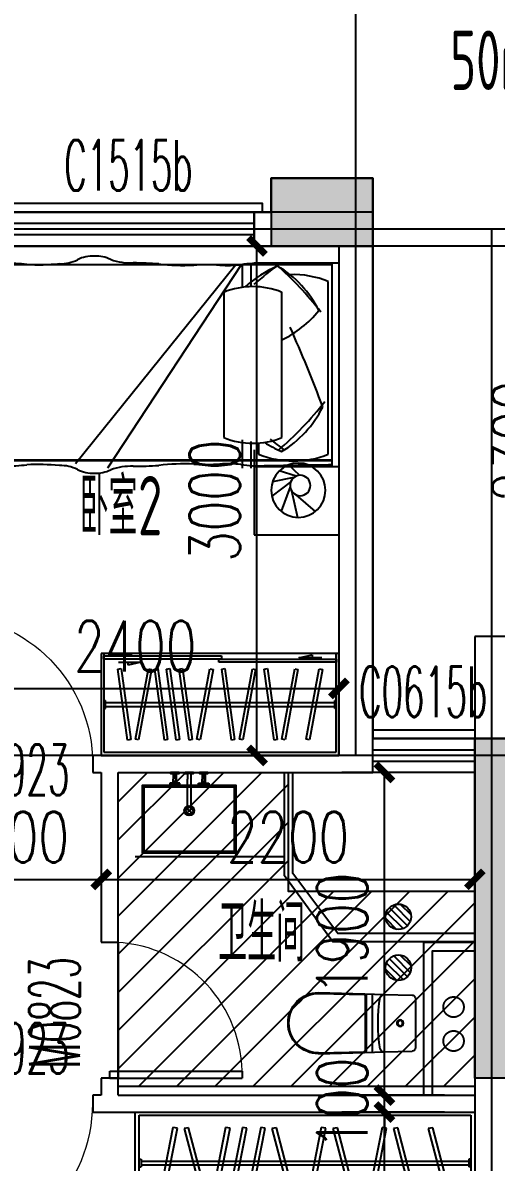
# Model space of a CAD drawing. Extents: x -129588 to 17450, y 1144 to 109436.
# Drawn here: x -33276 to -30488, y 19103 to 25813 of the extents above; entities that cross this region are included whole.
import ezdxf

# ---------------------------------------------------------------- set-up
doc = ezdxf.new("R2010")
doc.units = 0
doc.header["$LTSCALE"] = 1000
doc.header["$MEASUREMENT"] = 0
doc.linetypes.add('DASH', pattern=[0.35, 0.25, -0.1])
doc.linetypes.add('PS', pattern=[3200, 1500, -200, 1500])
for name, color, linetype, plot in [('A-area(算全面积)', 21, 'Continuous', False), ('A-area(算半面积)', 23, 'Continuous', False), ('A-FUR', 8, 'Continuous', False)]:
    doc.layers.add(name, color=color, linetype=linetype, plot=plot)
for name, color, linetype in [('A-Lvtry', 5, 'Continuous'), ('A-第三道尺寸线', 105, 'Continuous'), ('A-线脚看线', 9, 'Continuous'), ('A-降板区域', 251, 'Continuous'), ('DOTE', 16, 'Continuous'), ('NL', 5, 'Continuous'), ('PS', 6, 'PS'), ('PUB_HATCH', 8, 'Continuous'), ('PUB_TEXT', 7, 'Continuous'), ('WALL', 2, 'Continuous'), ('WINDOW', 4, 'Continuous'), ('WINDOW_TEXT', 7, 'Continuous'), ('剪力墙', 6, 'Continuous')]:
    doc.layers.add(name, color=color, linetype=linetype)
doc.styles.add('_TCH_DIM_T3', font='SIMPLEX.shx', dxfattribs={"width": 0.705882, "bigfont": 'GBCBIG.shx'})
doc.styles.add('_TCH_WINDOW', font='SIMPLEX.shx', dxfattribs={"width": 0.7, "height": 3.5, "bigfont": 'GBCBIG.shx'})
doc.styles.get("Standard").update_dxf_attribs({"font": 'gbenor.shx', "width": 0.7, "bigfont": 'gbcbig.shx'})
doc.dimstyles.new('_TCH_ARCH&&100', dxfattribs={"dimtxt": 297.5, "dimasz": 100, "dimexe": 250, "dimexo": 300, "dimgap": 100, "dimtad": 1, "dimdec": 0, "dimzin": 0, "dimdsep": 46, "dimtxsty": '_TCH_DIM_T3', "dimblk": 'ARCHTICK', "dimcen": 0.09, "dimclrt": 7, "dimazin": 2, "dimtfac": 1, "dimtdec": 0, "dimtix": 1, "dimtmove": 2, "dimatfit": 3, "dimfxl": 0, "dimtolj": 1, "dimtzin": 0, "dimarcsym": 0})

# ---------------------------------------------------------------- blocks, each defined once
blk = doc.blocks.new('jgjlq030328')
at = {"layer": 'PUB_HATCH'}
for points in [[(-278135, 16811.9), (-277535, 16811.9), (-277535, 17211.9), (-278135, 17211.9)], [(-276935, 13911.9), (-276735, 13911.9), (-276735, 11911.9), (-276935, 11911.9), (-276935, 13711.9)]]:
    blk.add_hatch(color=256, dxfattribs=at).paths.add_polyline_path(points)
at = {"layer": '剪力墙'}
for points in [[(-278135, 16811.9), (-277535, 16811.9), (-277535, 17211.9), (-278135, 17211.9)], [(-276935, 13911.9), (-276735, 13911.9), (-276735, 11911.9), (-276935, 11911.9), (-276935, 13711.9)]]:
    blk.add_lwpolyline(points, close=True, dxfattribs=at)
for points in [[(-277935, 16811.9), (-277935, 16811.9)], [(-276935, 13711.9), (-276935, 13711.9)]]:
    blk.add_lwpolyline(points, dxfattribs=at)
blk = doc.blocks.new('zhouxianssceng0329')
at = {"layer": 'DOTE'}
for p, q in [((-31313.7, 140298.2), (-31313.7, 156469.4)), ((-3313.7, 143398.2), (-44988.6, 143398.2)), ((-30513.7, 132089.9), (-30513.7, 143398.2)), ((5501.3, 143298.2), (-44988.6, 143298.2)), ((5501.3, 140298.2), (-44988.6, 140298.2))]:
    blk.add_line(p, q, dxfattribs=at)
blk = doc.blocks.new('u5g')
at = {"color": 8, "linetype": 'DASH', "ltscale": 20}
for p, q in [((10502.8, 151826.4), (10512.8, 151826.4)), ((10512.8, 151826.4), (10512.8, 151776.4)), ((12177.7, 151813.9), (10512.8, 151813.9)), ((12187.8, 151826.4), (12177.7, 151826.4)), ((12177.7, 151826.4), (12177.7, 151776.4)), ((10502.8, 151776.4), (10512.8, 151776.4)), ((12177.7, 151788.9), (10512.8, 151788.9)), ((12187.8, 151776.4), (12177.7, 151776.4))]:
    blk.add_line(p, q, dxfattribs=at)
at = {"color": 8, "ltscale": 20}
for p, q in [((11917.6, 151531.4), (12012.7, 151550.3)), ((12082.8, 151531.4), (11917.6, 151531.4)), ((12012.7, 151550.3), (12012.7, 151531.4)), ((10607.7, 151503.4), (10772.9, 151503.4)), ((10772.9, 151503.4), (10677.8, 151484.5)), ((10677.8, 151484.5), (10677.8, 151503.4))]:
    blk.add_line(p, q, dxfattribs=at)
at = {"linetype": 'DASH', "ltscale": 20}
for points in [[(12207.8, 152126.4), (10482.8, 152126.4), (10482.8, 151476.4), (12207.8, 151476.4)], [(10502.8, 151531.4), (11355.3, 151531.4), (11355.3, 151511.4), (10502.8, 151511.4)], [(11335.3, 151511.4), (12187.8, 151511.4), (12187.8, 151491.4), (11335.3, 151491.4)]]:
    blk.add_lwpolyline(points, close=True, dxfattribs=at)
blk.add_lwpolyline([(12187.8, 151476.4), (12187.8, 152106.4), (10502.8, 152106.4), (10502.8, 151476.4)], dxfattribs=at)
at = {"color": 8, "linetype": 'DASH', "ltscale": 20}
for points in [[(10603.3, 151578.7), (10696.8, 152026.6), (10719.8, 152021.8), (10626.3, 151573.9)], [(10780.1, 151578.7), (10873.6, 152026.6), (10896.6, 152021.8), (10803.1, 151573.9)], [(11001.3, 151572.3), (10930.5, 152024.3), (10953.7, 152028), (11024.5, 151576)], [(11087.5, 151578.7), (11181, 152026.6), (11204, 152021.8), (11110.4, 151573.9)], [(11310.5, 151572.3), (11239.7, 152024.3), (11262.9, 152028), (11333.7, 151576)], [(11396.6, 151578.7), (11490.1, 152026.6), (11513.1, 152021.8), (11419.6, 151573.9)], [(11617.8, 151572.3), (11547, 152024.3), (11570.2, 152028), (11641, 151576)], [(11711, 151572.3), (11640.2, 152024.3), (11663.4, 152028), (11734.2, 151576)], [(11796.6, 151572.3), (11725.8, 152024.3), (11749, 152028), (11819.8, 151576)], [(11842.7, 151578.7), (11936.3, 152026.6), (11959.3, 152021.8), (11865.7, 151573.9)], [(12064, 151572.3), (11993.2, 152024.3), (12016.4, 152028), (12087.2, 151576)]]:
    blk.add_lwpolyline(points, close=True, dxfattribs=at)
blk = doc.blocks.new('QWER34324')
at = {"layer": 'A-FUR'}
for p, q in [((-500, 0), (0, 0)), ((-40, -1200), (-40, 0)), ((-40, 0), (0, 0)), ((0, 0), (0, -1200)), ((-40, -11.5), (-2054.4, -11.5)), ((-40, -11.5), (-2054.4, -11.5)), ((-1999.7, -11.5), (-1999.7, -1251.2)), ((-608.2, -11.5), (-1552.4, -1182.5)), ((-575.1, -11.5), (-1363.6, -1208.2)), ((-570.6, -11.5), (-570.6, -144)), ((-519.8, -11.5), (-519.8, -134.5)), ((-63, -1125.7), (-63, -109.1)), ((-678.3, -172.7), (-678.3, -1028.2)), ((-336.3, -1028.2), (-336.3, -172.7)), ((-570.6, -1040.9), (-570.6, -1208.2)), ((-519.8, -1050.4), (-519.8, -1208.2)), ((-473.4, -1060.8), (-473.4, -1125.7)), ((-40, -1161.5), (-2054.4, -1161.5)), ((-40, -1165.5), (-2054.4, -1165.5)), ((0, -1200), (-500, -1200)), ((0, -1200), (-40, -1200))]:
    blk.add_line(p, q, dxfattribs=at)
for centre, radius, start, end in [((-2050.6, -24), 61.8, 114.65516, 197.05817), ((-2025.4, -60.8), 106, 45.78413, 118.72126), ((-1950.6, -0.8), 16, 93.39574, 183.44183), ((-1636.1, 205.2), 209.3, 267.15615, 297.45765), ((-1447.1, -169), 209.9, 87.96316, 116.12762), ((-1430.8, -151), 192, 63.04698, 92.64916), ((-1225.8, 355.3), 355.3, 250.60635, 272.32801), ((-1221.3, -2275.3), 2275.6, 85.96877, 89.74947), ((-1983, 13.6), 138.4, 203.70607, 231.95597), ((-1965.7, -1216.9), 1215.2, 83.96781, 90.04075), ((-1770.2, 1149.8), 1160.2, 266.64954, 276.11997), ((-909.2, 1295.3), 1309.4, 263.33019, 272.35813), ((-778.2, -1523.7), 1512.6, 87.0776, 92.9224), ((-655.9, 791.2), 805.5, 266.782, 275.59148), ((-480.7, -586.2), 583.8, 86.03666, 99.53314), ((-58.4, -703), 749.3, 113.83469, 131.46224), ((532.5, -1280), 1548.8, 124.57489, 131.88808), ((-774.9, -21402.4), 21401.2, 88.49238, 89.10433), ((-1546.8, -1386.7), 1810.6, 37.31306, 49.42063), ((-689.8, -564.3), 637.9, 26.40883, 59.00025), ((-160, -2948.1), 2939.9, 87.66163, 91.01156), ((-2098.3, -139.8), 53.6, 340.23108, 55.86441), ((-268.2, -607.5), 539, 67.62117, 92.10241), ((-1819.9, -219), 236, 164.99871, 197.18078), ((-507.3, -588.1), 449.1, 67.62117, 112.37883), ((-2002.9, -297.8), 43.4, 129.07345, 167.94605), ((-2962.5, -319.7), 933.9, 354.95264, 3.41649), ((-1219.9, -370.7), 812.7, 176.67233, 181.72422), ((-3003.8, -350.3), 972.9, 356.95871, 1.57587), ((-605.2, 111.5), 625, 295.48, 321.15009), ((-9950.5, -649.5), 7922.3, 358.6733, 1.8401), ((-7673.2, -3674.4), 8087.9, 20.45865, 24.04845), ((-2329.2, -812.3), 299.6, 341.30518, 356.04213), ((-1523.8, 282.7), 1810.6, 309.96455, 322.68694), ((-666.8, -563.7), 637.9, 300.99975, 333.59117), ((-1819.9, -978), 236, 162.81922, 195.00129), ((-2098.3, -1057.2), 53.6, 304.13559, 19.76892), ((-507.3, -612.9), 449.1, 247.62117, 292.37883), ((-35.4, -425), 749.3, 237.46377, 246.16531), ((555.5, 176), 1548.8, 231.63721, 235.42511), ((-1983, -1210.6), 138.4, 128.04403, 156.29393), ((-268.2, -627.3), 539, 247.62117, 292.37883), ((-2050.6, -1173), 61.8, 162.94183, 245.34484), ((-1950.6, -1196.2), 16, 176.55817, 266.60426), ((-1965.7, 19.9), 1215.2, 269.95925, 276.03219), ((-1770.2, -2346.8), 1160.2, 83.88003, 93.35046), ((-1636.1, -1402.2), 209.3, 62.54235, 92.84385), ((-1225.8, -1552.3), 355.3, 87.67199, 109.39365), ((-1221.3, 1078.3), 2275.6, 270.25053, 274.03123), ((-909.2, -2492.3), 1309.4, 87.64187, 96.66981), ((-778.2, 326.7), 1512.6, 267.0776, 272.9224), ((-655.9, -1988.2), 805.5, 84.40852, 93.218), ((-480.7, -610.8), 583.8, 260.46686, 273.96334), ((-774.9, 20205.4), 21401.2, 270.89567, 271.50762), ((-160, 1751.1), 2939.9, 268.98844, 272.33837), ((-2025.4, -1136.2), 106, 241.27874, 314.21587), ((-1447.1, -1028), 209.9, 243.87238, 272.03684), ((-1430.8, -1046), 192, 267.35084, 296.95302)]:
    blk.add_arc(centre, radius, start, end, dxfattribs=at)
blk = doc.blocks.new('fvdfvfr')
at = {"layer": 'A-FUR'}
for p, q in [((172369.7, 266757.7), (172369.7, 266257.7)), ((172100, 266607.2), (172167.6, 266668.4)), ((172121.1, 266602.5), (172220.9, 266633.6)), ((172134.5, 266594.7), (172260.9, 266569.3)), ((172151.3, 266571.8), (172265.1, 266484.2)), ((172157.3, 266539.8), (172211, 266396.1)), ((172123.4, 266493), (172009.8, 266393.7)), ((172149.5, 266516.9), (172114, 266359.2)), ((172369.7, 266257.7), (171869.7, 266257.7))]:
    blk.add_line(p, q, dxfattribs=at)
for centre, radius in [((172109, 266519.3), 160), ((172097.8, 266547.3), 60)]:
    blk.add_circle(centre, radius, dxfattribs=at)
blk = doc.blocks.new('A$C2EEA3612')
at = {"linetype": 'Continuous'}
for p, q in [((-180, 570), (-172.9, 299.7)), ((-175, 570.2), (-168, 299.8)), ((175, 570.2), (168, 299.8)), ((180, 570), (172.9, 299.7)), ((-172.9, 299.7), (-171.1, 240)), ((-163, 295), (163, 295)), ((-163, 290), (163, 290)), ((172.9, 299.7), (171.1, 240)), ((-171.6, 255), (171.6, 255)), ((-171.1, 240), (-169.5, 186.6)), ((171.1, 240), (169.5, 186.6)), ((-169.5, 186.6), (-165.6, 19.4)), ((169.5, 186.6), (165.6, 19.4)), ((-145.6, 0), (145.6, 0))]:
    blk.add_line(p, q, dxfattribs=at)
for radius in [20, 15]:
    blk.add_circle((0, 90), radius, dxfattribs=at)
for centre, radius, start, end in [((0, 570), 180, 0, 180), ((0, 570), 175, 0, 180), ((-163, 300), 10, 181.7534, 270), ((-163, 300), 5, 181.7534, 270), ((163, 300), 5, 270, 358.2466), ((163, 300), 10, 270, 358.2466), ((-149.5, 187.2), 20, 99.85566, 181.7534), ((0, -673.3), 893.4, 80.14434, 99.85566), ((149.5, 187.2), 20, 358.2466, 80.14434), ((-145.6, 20), 20, 181.7534, 270), ((145.6, 20), 20, 270, 358.2466)]:
    blk.add_arc(centre, radius, start, end, dxfattribs=at)
blk = doc.blocks.new('g3wr')
at = {"color": 251}
blk.add_wipeout([(92376.5, 176270.3), (92376.5, 176416), (92376.5, 176561.6), (92382.1, 176575.5), (92395.9, 176581.5), (92459.4, 176583.5), (92576.3, 176580.9), (92666.2, 176588.6), (92736.4, 176588), (92946.5, 176596), (92946.5, 176591), (93056.8, 176558.2), (93056.8, 176558.2), (93126.5, 176416), (93075.6, 176297.8), (92946.5, 176236), (92831.5, 176244.5), (92676.2, 176243), (92576.3, 176251), (92395.9, 176250.4)], dxfattribs=at)
at = {"xscale": -1, "rotation": 270}
blk.add_blockref('A$C2EEA3612', (92376.5, 176416), dxfattribs=at)
blk = doc.blocks.new('A$C12CE3BE6')
at = {"ltscale": 10}
for p, q in [((220, 412), (160, 412)), ((160, 412), (160, 405)), ((220, 405), (160, 405)), ((180, 469), (200, 469)), ((180, 412), (180, 435)), ((182.5, 422), (182.5, 442)), ((197.5, 442), (182.5, 442)), ((197.5, 422), (182.5, 422)), ((184.5, 442), (184.5, 469)), ((187, 412), (187, 422)), ((193, 412), (193, 422)), ((195.5, 442), (195.5, 469)), ((197.5, 422), (197.5, 442)), ((200, 412), (200, 435)), ((220, 405), (220, 412)), ((285.2, 469), (265.2, 469)), ((265.2, 260), (265.2, 435)), ((285.2, 260), (285.2, 435)), ((330, 412), (390, 412)), ((330, 405), (330, 412)), ((330, 405), (390, 405)), ((370, 469), (350, 469)), ((350, 412), (350, 435)), ((352.5, 422), (352.5, 442)), ((352.5, 442), (367.5, 442)), ((352.5, 422), (367.5, 422)), ((354.5, 442), (354.5, 469)), ((357, 412), (357, 422)), ((363, 412), (363, 422)), ((365.5, 442), (365.5, 469)), ((367.5, 422), (367.5, 442)), ((370, 412), (370, 435)), ((390, 412), (390, 405))]:
    blk.add_line(p, q, dxfattribs=at)
for p, q in [((260.9, 235.9), (289.1, 264.1)), ((260.9, 264.1), (289.1, 235.9))]:
    blk.add_line(p, q)
for points in [[(200, 435), (200, 469), (215, 469), (215, 475), (165, 475), (165, 469), (180, 469), (180, 435)], [(285.2, 435), (285.2, 469), (299.8, 469), (299.8, 475), (250.2, 475), (250.2, 469), (265.2, 469), (265.2, 435)], [(370, 435), (370, 469), (385, 469), (385, 475), (335, 475), (335, 469), (350, 469), (350, 435)]]:
    blk.add_lwpolyline(points, dxfattribs=at)
for points in [[(0, 0), (0, 400), (550, 400), (550, 0)], [(10, 10), (10, 390), (540, 390), (540, 10)]]:
    blk.add_lwpolyline(points, close=True)
for centre in [(190, 408.5), (360, 408.5)]:
    blk.add_circle(centre, 3.5, dxfattribs=at)
for radius in [29.1, 20]:
    blk.add_circle((275, 250), radius)
blk.add_arc((275.2, 260), 10, 180, 0, dxfattribs=at)
blk = doc.blocks.new('$DorLib2D$00000001')
for p, q in [((0.45, 0.975), (0.5, 0.975)), ((0.45, 0), (0.45, 0.975)), ((0.5, 0), (0.5, 0.975)), ((0.5, 0), (0.45, 0))]:
    blk.add_line(p, q)
at = {"lineweight": 13}
blk.add_arc((0.475, 0), 0.975, 91.46928, 180, dxfattribs=at)
blk = doc.blocks.new('$TCHSYS$WIN2D')
for p, q in [((-0.5, 0.5), (0.5, 0.5)), ((-0.5, 0.5), (-0.5, -0.5)), ((0.5, 0.5), (0.5, -0.5)), ((0.5, 0.1667), (-0.5, 0.1667)), ((0.5, -0.1667), (-0.5, -0.1667)), ((-0.5, -0.5), (0.5, -0.5))]:
    blk.add_line(p, q)
blk = doc.blocks.new('_ArchTick')
at = {"color": 0, "linetype": 'ByBlock', "const_width": 0.4}
blk.add_lwpolyline([(-0.5, -0.5), (0.5, 0.5)], dxfattribs=at)
blk = doc.blocks.new('*D1032')
at = {"layer": 'A-第三道尺寸线', "color": 0, "lineweight": -2, "transparency": 16777216}
for p, q in [((11629.6, 166234.8), (11025.3, 166234.8)), ((11275.3, 164334.8), (11275.3, 166234.8)), ((11629.6, 164334.8), (11025.3, 164334.8))]:
    blk.add_line(p, q, dxfattribs=at)
at = {"layer": 'Defpoints', "color": 0, "transparency": 16777216}
for p in [(11275.3, 166234.8), (11929.6, 166234.8), (11929.6, 164334.8)]:
    blk.add_point(p, dxfattribs=at)
at = {"layer": 'A-第三道尺寸线', "color": 0, "lineweight": -2, "transparency": 16777216, "xscale": 100, "yscale": 100, "zscale": 100}
for p, rotation in [((11275.3, 166234.8), 90), ((11275.3, 164334.8), 270)]:
    blk.add_blockref('_ArchTick', p, dxfattribs=dict(at, rotation=rotation))
at = {"layer": 'A-第三道尺寸线', "color": 7, "transparency": 16777216, "insert": (11026.6, 165284.8), "char_height": 297.5, "attachment_point": 5, "rotation": 90, "style": '_TCH_DIM_T3'}
blk.add_mtext('\\A1;1900', dxfattribs=at)
blk = doc.blocks.new('*D1033')
at = {"layer": 'A-第三道尺寸线', "color": 0, "lineweight": -2, "transparency": 16777216}
for p, q in [((11275.3, 164334.8), (11275.3, 164434.8)), ((11629.6, 164334.8), (11025.3, 164334.8)), ((11275.3, 164234.8), (11275.3, 164334.8)), ((11629.6, 164234.8), (11025.3, 164234.8)), ((11275.3, 164234.8), (11275.3, 164134.8))]:
    blk.add_line(p, q, dxfattribs=at)
at = {"layer": 'Defpoints', "color": 0, "transparency": 16777216}
for p in [(11275.3, 164334.8), (11929.6, 164334.8), (11929.6, 164234.8)]:
    blk.add_point(p, dxfattribs=at)
at = {"layer": 'A-第三道尺寸线', "color": 0, "lineweight": -2, "transparency": 16777216, "xscale": 100, "yscale": 100, "zscale": 100}
for p, rotation in [((11275.3, 164334.8), 270), ((11275.3, 164234.8), 90)]:
    blk.add_blockref('_ArchTick', p, dxfattribs=dict(at, rotation=rotation))
at = {"layer": 'A-第三道尺寸线', "color": 7, "transparency": 16777216, "insert": (11026.6, 164284.8), "char_height": 297.5, "attachment_point": 5, "rotation": 90, "style": '_TCH_DIM_T3'}
blk.add_mtext('\\A1;100', dxfattribs=at)
blk = doc.blocks.new('*D1034')
at = {"layer": 'A-第三道尺寸线', "color": 0, "lineweight": -2, "transparency": 16777216}
for p, q in [((11629.6, 164234.8), (11025.3, 164234.8)), ((11275.3, 160734.8), (11275.3, 164234.8)), ((11629.6, 160734.8), (11025.3, 160734.8))]:
    blk.add_line(p, q, dxfattribs=at)
at = {"layer": 'Defpoints', "color": 0, "transparency": 16777216}
for p in [(11275.3, 164234.8), (11929.6, 164234.8), (11929.6, 160734.8)]:
    blk.add_point(p, dxfattribs=at)
at = {"layer": 'A-第三道尺寸线', "color": 0, "lineweight": -2, "transparency": 16777216, "xscale": 100, "yscale": 100, "zscale": 100}
for p, rotation in [((11275.3, 164234.8), 90), ((11275.3, 160734.8), 270)]:
    blk.add_blockref('_ArchTick', p, dxfattribs=dict(at, rotation=rotation))
at = {"layer": 'A-第三道尺寸线', "color": 7, "transparency": 16777216, "insert": (11026.6, 162484.8), "char_height": 297.5, "attachment_point": 5, "rotation": 90, "style": '_TCH_DIM_T3'}
blk.add_mtext('\\A1;3500', dxfattribs=at)
blk = doc.blocks.new('*D1035')
at = {"layer": 'A-第三道尺寸线', "color": 0, "lineweight": -2, "transparency": 16777216}
for p, q in [((9607.6, 165876.3), (9607.6, 165355.1)), ((11807.6, 165876.3), (11807.6, 165355.1)), ((9607.6, 165605.1), (11807.6, 165605.1))]:
    blk.add_line(p, q, dxfattribs=at)
at = {"layer": 'Defpoints', "color": 0, "transparency": 16777216}
for p in [(9607.6, 166176.3), (11807.6, 166176.3), (11807.6, 165605.1)]:
    blk.add_point(p, dxfattribs=at)
at = {"layer": 'A-第三道尺寸线', "color": 0, "lineweight": -2, "transparency": 16777216, "xscale": 100, "yscale": 100, "zscale": 100, "rotation": 180}
blk.add_blockref('_ArchTick', (9607.6, 165605.1), dxfattribs=at)
at = {"layer": 'A-第三道尺寸线', "color": 0, "lineweight": -2, "transparency": 16777216, "xscale": 100, "yscale": 100, "zscale": 100}
blk.add_blockref('_ArchTick', (11807.6, 165605.1), dxfattribs=at)
at = {"layer": 'A-第三道尺寸线', "color": 7, "transparency": 16777216, "insert": (10707.6, 165853.8), "char_height": 297.5, "attachment_point": 5, "style": '_TCH_DIM_T3'}
blk.add_mtext('\\A1;2200', dxfattribs=at)
blk = doc.blocks.new('*D1036')
at = {"layer": 'A-第三道尺寸线', "color": 0, "lineweight": -2, "transparency": 16777216}
for p, q in [((8507.6, 165876.3), (8507.6, 165355.1)), ((9607.6, 165876.3), (9607.6, 165355.1)), ((8507.6, 165605.1), (9607.6, 165605.1))]:
    blk.add_line(p, q, dxfattribs=at)
at = {"layer": 'Defpoints', "color": 0, "transparency": 16777216}
for p in [(8507.6, 166176.3), (9607.6, 166176.3), (9607.6, 165605.1)]:
    blk.add_point(p, dxfattribs=at)
at = {"layer": 'A-第三道尺寸线', "color": 0, "lineweight": -2, "transparency": 16777216, "xscale": 100, "yscale": 100, "zscale": 100, "rotation": 180}
blk.add_blockref('_ArchTick', (8507.6, 165605.1), dxfattribs=at)
at = {"layer": 'A-第三道尺寸线', "color": 0, "lineweight": -2, "transparency": 16777216, "xscale": 100, "yscale": 100, "zscale": 100}
blk.add_blockref('_ArchTick', (9607.6, 165605.1), dxfattribs=at)
at = {"layer": 'A-第三道尺寸线', "color": 7, "transparency": 16777216, "insert": (9057.6, 165853.8), "char_height": 297.5, "attachment_point": 5, "style": '_TCH_DIM_T3'}
blk.add_mtext('\\A1;1100', dxfattribs=at)
blk = doc.blocks.new('*D1039')
at = {"layer": 'A-第三道尺寸线', "color": 0, "lineweight": -2, "transparency": 16777216}
for p, q in [((10200.6, 169334.8), (10774.8, 169334.8)), ((10524.8, 166334.8), (10524.8, 169334.8)), ((10200.6, 166334.8), (10774.8, 166334.8))]:
    blk.add_line(p, q, dxfattribs=at)
at = {"layer": 'Defpoints', "color": 0, "transparency": 16777216}
for p in [(9900.6, 169334.8), (10524.8, 169334.8), (9900.6, 166334.8)]:
    blk.add_point(p, dxfattribs=at)
at = {"layer": 'A-第三道尺寸线', "color": 0, "lineweight": -2, "transparency": 16777216, "xscale": 100, "yscale": 100, "zscale": 100}
for p, rotation in [((10524.8, 169334.8), 90), ((10524.8, 166334.8), 270)]:
    blk.add_blockref('_ArchTick', p, dxfattribs=dict(at, rotation=rotation))
at = {"layer": 'A-第三道尺寸线', "color": 7, "transparency": 16777216, "insert": (10276.1, 167834.8), "char_height": 297.5, "attachment_point": 5, "rotation": 90, "style": '_TCH_DIM_T3'}
blk.add_mtext('\\A1;3000', dxfattribs=at)
blk = doc.blocks.new('*D1044')
at = {"layer": 'A-第三道尺寸线', "color": 0, "lineweight": -2, "transparency": 16777216}
for p, q in [((8607.6, 167117.3), (8607.6, 166479.1)), ((11007.6, 167117.3), (11007.6, 166479.1)), ((8607.6, 166729.1), (11007.6, 166729.1))]:
    blk.add_line(p, q, dxfattribs=at)
at = {"layer": 'Defpoints', "color": 0, "transparency": 16777216}
for p in [(8607.6, 167417.3), (11007.6, 167417.3), (11007.6, 166729.1)]:
    blk.add_point(p, dxfattribs=at)
at = {"layer": 'A-第三道尺寸线', "color": 0, "lineweight": -2, "transparency": 16777216, "xscale": 100, "yscale": 100, "zscale": 100, "rotation": 180}
blk.add_blockref('_ArchTick', (8607.6, 166729.1), dxfattribs=at)
at = {"layer": 'A-第三道尺寸线', "color": 0, "lineweight": -2, "transparency": 16777216, "xscale": 100, "yscale": 100, "zscale": 100}
blk.add_blockref('_ArchTick', (11007.6, 166729.1), dxfattribs=at)
at = {"layer": 'A-第三道尺寸线', "color": 7, "transparency": 16777216, "insert": (9807.6, 166977.8), "char_height": 297.5, "attachment_point": 5, "style": '_TCH_DIM_T3'}
blk.add_mtext('\\A1;2400', dxfattribs=at)
blk = doc.blocks.new('ssxianjiao0329')
at = {"layer": 'A-线脚看线'}
for points in [[(-31863.7, 143498.2), (-31863.7, 143548.2), (-33463.7, 143548.2), (-33463.7, 143498.2)], [(-31213.7, 140448.2), (-30613.7, 140448.2)]]:
    blk.add_lwpolyline(points, dxfattribs=at)
blk = doc.blocks.new('hhhhxintongqutong0329')
at = {"layer": 'A-area(算全面积)'}
blk.add_lwpolyline([(-37213.7, 20182.6), (-37213.7, 20182.6), (-37213.7, 20182.6), (-37213.7, 16782.6), (-34663.7, 16782.6), (-34663.7, 16782.6), (-33413.7, 16782.6), (-33413.7, 16782.6), (-31813.7, 16782.6), (-31813.7, 16982.6), (-31213.7, 16982.6), (-31213.7, 13682.6), (-29813.7, 13682.6), (-29813.7, 16982.6), (-29213.7, 16982.6), (-29213.7, 16782.6), (-27713.6, 16782.6), (-27713.6, 16782.6), (-26463.7, 16782.6), (-26463.7, 16782.6), (-25563.6, 16782.6), (-25563.7, 18382.6), (-22113.7, 18382.6), (-22113.7, 20182.6)], close=True, dxfattribs=at)
at = {"layer": 'PUB_TEXT', "width": 0.7}
blk.add_text('50m', height=350, dxfattribs=at).set_placement((-30757.7, 17501.6))
blk = doc.blocks.new('750CHUFANGNCHUANG')
at = {"layer": 'WALL'}
for p, q in [((-76779, -37201.8), (-76779, -37901.8)), ((-76579, -37201.8), (-76779, -37201.8)), ((-76779, -37901.8), (-76779, -39901.8)), ((-76779, -39901.8), (-76779, -43701.8))]:
    blk.add_line(p, q, dxfattribs=at)
blk = doc.blocks.new('_LV13')
at = {"color": 0}
for p, q in [((-0.071, 0.495), (-0.495, 0.071)), ((0.183, 0.465), (-0.465, -0.183)), ((0.354, 0.354), (-0.354, -0.354)), ((0.465, 0.183), (-0.183, -0.465)), ((0.495, -0.071), (0.071, -0.495))]:
    blk.add_line(p, q, dxfattribs=at)
blk.add_circle((0, 0), 0.5)
blk = doc.blocks.new('e330505')
at = {"layer": 'NL', "ltscale": 0.5, "extrusion": (0, 0, -1), "xscale": -150, "yscale": 150, "zscale": -150, "rotation": 270}
for p in [(31063.7, 142438.3), (31063.7, 142138.3)]:
    blk.add_blockref('_LV13', p, dxfattribs=at)
blk = doc.blocks.new('*D331')
at = {"layer": 'A-第三道尺寸线', "color": 0, "lineweight": -2, "transparency": 16777216}
for p, q in [((-30381.5, 24498.2), (-29862.9, 24498.2)), ((-30112.9, 22198.2), (-30112.9, 24498.2)), ((-30381.5, 22198.2), (-29862.9, 22198.2))]:
    blk.add_line(p, q, dxfattribs=at)
at = {"layer": 'Defpoints', "color": 0, "transparency": 16777216}
for p in [(-30681.5, 24498.2), (-30112.9, 24498.2), (-30681.5, 22198.2)]:
    blk.add_point(p, dxfattribs=at)
at = {"layer": 'A-第三道尺寸线', "color": 0, "lineweight": -2, "transparency": 16777216, "xscale": 100, "yscale": 100, "zscale": 100}
for p, rotation in [((-30112.9, 24498.2), 90), ((-30112.9, 22198.2), 270)]:
    blk.add_blockref('_ArchTick', p, dxfattribs=dict(at, rotation=rotation))
at = {"layer": 'A-第三道尺寸线', "color": 7, "transparency": 16777216, "insert": (-30361.7, 23348.2), "char_height": 297.5, "attachment_point": 5, "rotation": 90, "style": '_TCH_DIM_T3'}
blk.add_mtext('\\A1;2300', dxfattribs=at)
blk = doc.blocks.new('a3huxing0323')
at = {"layer": 'A-Lvtry', "ltscale": 3}
blk.add_line((10686.2, 165737.1), (9807.5, 165737.1), dxfattribs=at)
for points in [[(11807.6, 165237.1), (10972.1, 165237.1), (10686.2, 165626.8), (10686.2, 166234.8)], [(11807.6, 165287.1), (11000.8, 165287.1), (10736.2, 165640.3), (10736.2, 166234.8)]]:
    blk.add_lwpolyline(points, dxfattribs=at)
at = {"layer": 'PS', "ltscale": 0.5}
for centre in [(11682.6, 164853.2), (11682.6, 164653.2)]:
    blk.add_circle(centre, 60, dxfattribs=at)
at = {"layer": 'WALL'}
for p, q in [((11207.6, 169534.8), (10507.6, 169534.8)), ((10507.6, 169534.8), (10507.6, 169334.8)), ((11207.6, 169534.8), (11207.6, 166434.8)), ((10507.6, 169334.8), (11007.6, 169334.8)), ((11007.6, 169334.8), (11007.6, 166334.8)), ((11807.6, 167034.8), (11807.6, 166434.8)), ((12007.6, 167034.8), (11807.6, 167034.8)), ((11207.6, 166234.8), (11207.6, 166434.8)), ((11807.6, 166234.8), (11807.6, 166434.8)), ((9607.6, 166334.8), (9557.6, 166334.8)), ((9557.6, 166334.8), (9557.6, 166234.8)), ((9607.6, 166334.8), (11007.6, 166334.8)), ((9557.6, 166234.8), (9607.6, 166234.8)), ((9607.6, 166234.8), (9607.6, 165234.8)), ((9707.6, 165234.8), (9707.6, 166234.8)), ((9707.6, 166234.8), (11107.6, 166234.8)), ((11107.6, 166234.8), (11207.6, 166234.8)), ((11807.6, 166234.8), (11807.6, 164334.8)), ((9607.6, 165234.8), (9707.6, 165234.8)), ((9707.6, 164434.8), (9607.6, 164434.8)), ((9607.6, 164434.8), (9607.6, 164334.8)), ((9707.6, 164334.8), (9707.6, 164434.8)), ((9607.6, 164334.8), (9557.6, 164334.8)), ((9557.6, 164334.8), (9557.6, 164234.8)), ((9707.6, 164334.8), (11807.6, 164334.8)), ((9557.6, 164234.8), (9607.6, 164234.8)), ((9607.6, 164234.8), (11807.6, 164234.8)), ((11807.6, 164234.8), (11807.6, 160734.8))]:
    blk.add_line(p, q, dxfattribs=at)
for points in [[(11507.6, 164334.8), (11507.6, 165234.8), (11807.6, 165234.8)], [(11557.6, 164334.8), (11557.6, 165184.8), (11807.6, 165184.8)]]:
    blk.add_lwpolyline(points, dxfattribs=at)
at = {"layer": 'WINDOW'}
blk.add_line((9707.6, 165234.8), (9707.6, 164434.8), dxfattribs=at)
at = {"extrusion": (0, 0, -1), "zscale": -1}
blk.add_blockref('fvdfvfr', (-182877.3, -98622.9), dxfattribs=at)
at = {"layer": 'A-FUR', "xscale": 0.8116, "yscale": 0.9231, "rotation": 180}
blk.add_blockref('u5g', (19515.4, 306762.7), dxfattribs=at)
at = {"layer": 'A-FUR', "extrusion": (0, 0, -1), "xscale": 1.159400000004098, "yscale": 0.9230999999854248, "zscale": -1}
blk.add_blockref('u5g', (-23961.3, 23806.9), dxfattribs=at)
at = {"layer": 'A-Lvtry', "ltscale": 3}
blk.add_blockref('A$C12CE3BE6', (9851.1, 165759.8), dxfattribs=at)
at = {"layer": 'A-Lvtry', "ltscale": 3, "rotation": 180}
blk.add_blockref('g3wr', (103834.1, 341174.3), dxfattribs=at)
at = {"layer": 'WALL'}
blk.add_blockref('QWER34324', (11007.6, 169234.8), dxfattribs=at)
at = {"layer": 'WINDOW'}
ref = blk.add_blockref('$TCHSYS$WIN2D', (9757.6, 169434.8), dxfattribs=dict(at, xscale=1500, yscale=-200, zscale=1500))
ref.add_attrib('A', 'C1515b', (9390.1, 169661), dxfattribs={"layer": 'WINDOW_TEXT', "height": 297.5, "style": '_TCH_WINDOW', "width": 0.494118})
ref = blk.add_blockref('$DorLib2D$00000001', (9107.6, 166284.8), dxfattribs=dict(at, xscale=-900, yscale=900, zscale=-900))
ref.add_attrib('A', 'M0923', (8764.6, 166100.8), dxfattribs={"layer": 'WINDOW_TEXT', "height": 297.5, "style": '_TCH_WINDOW', "width": 0.494118})
ref = blk.add_blockref('$TCHSYS$WIN2D', (11507.6, 166334.8), dxfattribs=dict(at, xscale=-600, yscale=-200, zscale=-600))
ref.add_attrib('A', 'C0615b', (11126.1, 166561), dxfattribs={"layer": 'WINDOW_TEXT', "height": 297.5, "style": '_TCH_WINDOW', "width": 0.494118})
ref = blk.add_blockref('$DorLib2D$00000001', (9657.6, 164834.8), dxfattribs=dict(at, xscale=800, yscale=800, zscale=800, rotation=270))
ref.add_attrib('A', 'M0823', (9481.4, 164491.8), dxfattribs={"layer": 'WINDOW_TEXT', "height": 297.5, "rotation": 90, "style": '_TCH_WINDOW', "width": 0.494118})
ref = blk.add_blockref('$DorLib2D$00000001', (9107.6, 164284.8), dxfattribs=dict(at, xscale=-900, yscale=-900, zscale=-900))
ref.add_attrib('A', 'M0923', (8764.6, 164461), dxfattribs={"layer": 'WINDOW_TEXT', "height": 297.5, "style": '_TCH_WINDOW', "width": 0.494118})
at = {"layer": 'PUB_TEXT', "width": 0.7}
for s, height, p in [('卧室', 337.59, (9480.4, 167630.8)), ('2', 350, (9824.4, 167630.8)), ('卫生间', 337.59, (10297.1, 165120.6))]:
    blk.add_text(s, height=height, dxfattribs=at).set_placement(p)
at = {"layer": 'A-第三道尺寸线'}
for p1, p2, distance, picture, middle in [((9900.6, 166334.8), (9900.6, 169334.8), -624.2, '*D1039', (10276.1, 167834.8)), ((8607.6, 167417.3), (11007.6, 167417.3), -688.2, '*D1044', (9807.6, 166977.8)), ((8507.6, 166176.3), (9607.6, 166176.3), -571.2, '*D1036', (9057.6, 165853.8)), ((9607.6, 166176.3), (11807.6, 166176.3), -571.2, '*D1035', (10707.6, 165853.8)), ((11929.6, 160734.8), (11929.6, 164234.8), 654.3, '*D1034', (11026.6, 162484.8))]:
    dim = blk.add_aligned_dim(p1=p1, p2=p2, distance=distance, dimstyle='_TCH_ARCH&&100', dxfattribs=at)
    dim.commit()
    dim.dimension.update_dxf_attribs({"geometry": picture, "text_midpoint": middle})
at = {"layer": 'A-降板区域'}
h = blk.add_hatch(dxfattribs=at)
h.set_pattern_fill('ANSI31', color=256, scale=100)
h.set_pattern_definition([(45, (42421.34, 22946.45), (-112.2532, 112.2532), [])])
edge = h.paths.add_edge_path()
edge.add_line((9707.6, 166234.8), (10707.6, 166234.8))
edge.add_line((10707.6, 166234.8), (10707.6, 165534.8))
edge.add_line((10707.6, 165534.8), (11807.6, 165534.8))
edge.add_line((11807.6, 165534.8), (11807.6, 164384.8))
edge.add_line((11807.6, 164384.8), (9707.6, 164384.8))
edge.add_line((9707.6, 164384.8), (9707.6, 164434.8))
edge.add_line((9707.6, 164434.8), (9707.6, 166234.8))
blk.add_lwpolyline([(9707.6, 166234.8), (10707.6, 166234.8), (10707.6, 165534.8), (11807.6, 165534.8), (11807.6, 164384.8), (9707.6, 164384.8), (9707.6, 164434.8), (9707.6, 166234.8)], dxfattribs=at)
at = {"layer": 'A-第三道尺寸线'}
for p1, p2, picture, middle in [((11929.6, 164334.8), (11929.6, 166234.8), '*D1032', (11026.6, 165284.8)), ((11929.6, 164234.8), (11929.6, 164334.8), '*D1033', (11026.6, 164284.8))]:
    dim = blk.add_aligned_dim(p1=p1, p2=p2, distance=654.3, dimstyle='_TCH_ARCH&&100', dxfattribs=at)
    dim.commit()
    dim.dimension.update_dxf_attribs({"geometry": picture, "text_midpoint": middle})

msp = doc.modelspace()

# ---------------------------------------------------------------- block references
msp.add_blockref('zhouxianssceng0329', (0, -118800))
at = {"layer": '剪力墙'}
msp.add_blockref('jgjlq030328', (246321.3, 7686.3, 0), dxfattribs=at)

# ---------------------------------------------------------------- next in the draw order: block references
msp.add_blockref('a3huxing0323', (-42421.3, -144836.6))

# ---------------------------------------------------------------- next in the draw order: linework, layer by layer
at = {"layer": 'A-area(算全面积)'}
msp.add_lwpolyline([(-29813.7, 21598.2), (-31213.7, 21598.2), (-31213.7, 24898.2), (-31813.7, 24898.2), (-31813.7, 24698.2), (-37413.7, 24698.2), (-37413.7, 23298.2), (-39013.7, 23298.2), (-39013.7, 29848.2), (-39013.7, 29898.2), (-33813.7, 29898.2), (-33813.7, 30798.2), (-37213.7, 30798.2), (-37213.7, 36698.2)], dxfattribs=at)

# ---------------------------------------------------------------- next in the draw order: block references
for name, p in [('ssxianjiao0329', (0, -118800)), ('hhhhxintongqutong0329', (0, 7915.6))]:
    msp.add_blockref(name, p)

# ---------------------------------------------------------------- next in the draw order: block references
msp.add_blockref('750CHUFANGNCHUANG', (46165.2, 59400))

# ---------------------------------------------------------------- next in the draw order: block references
at = {"layer": 'A-area(算半面积)'}
msp.add_blockref('e330505', (0, -121890.1), dxfattribs=at)

# ---------------------------------------------------------------- next in the draw order: dimensions: what is measured, and where the dimension line sits
at = {"layer": 'A-第三道尺寸线'}
dim = msp.add_aligned_dim(p1=(-30681.5, 22198.2), p2=(-30681.5, 24498.2), distance=-568.5, dimstyle='_TCH_ARCH&&100', dxfattribs=at)
dim.commit()
dim.dimension.update_dxf_attribs({"geometry": '*D331', "text_midpoint": (-30361.7, 23348.2)})

doc.saveas('drawing.dxf')
